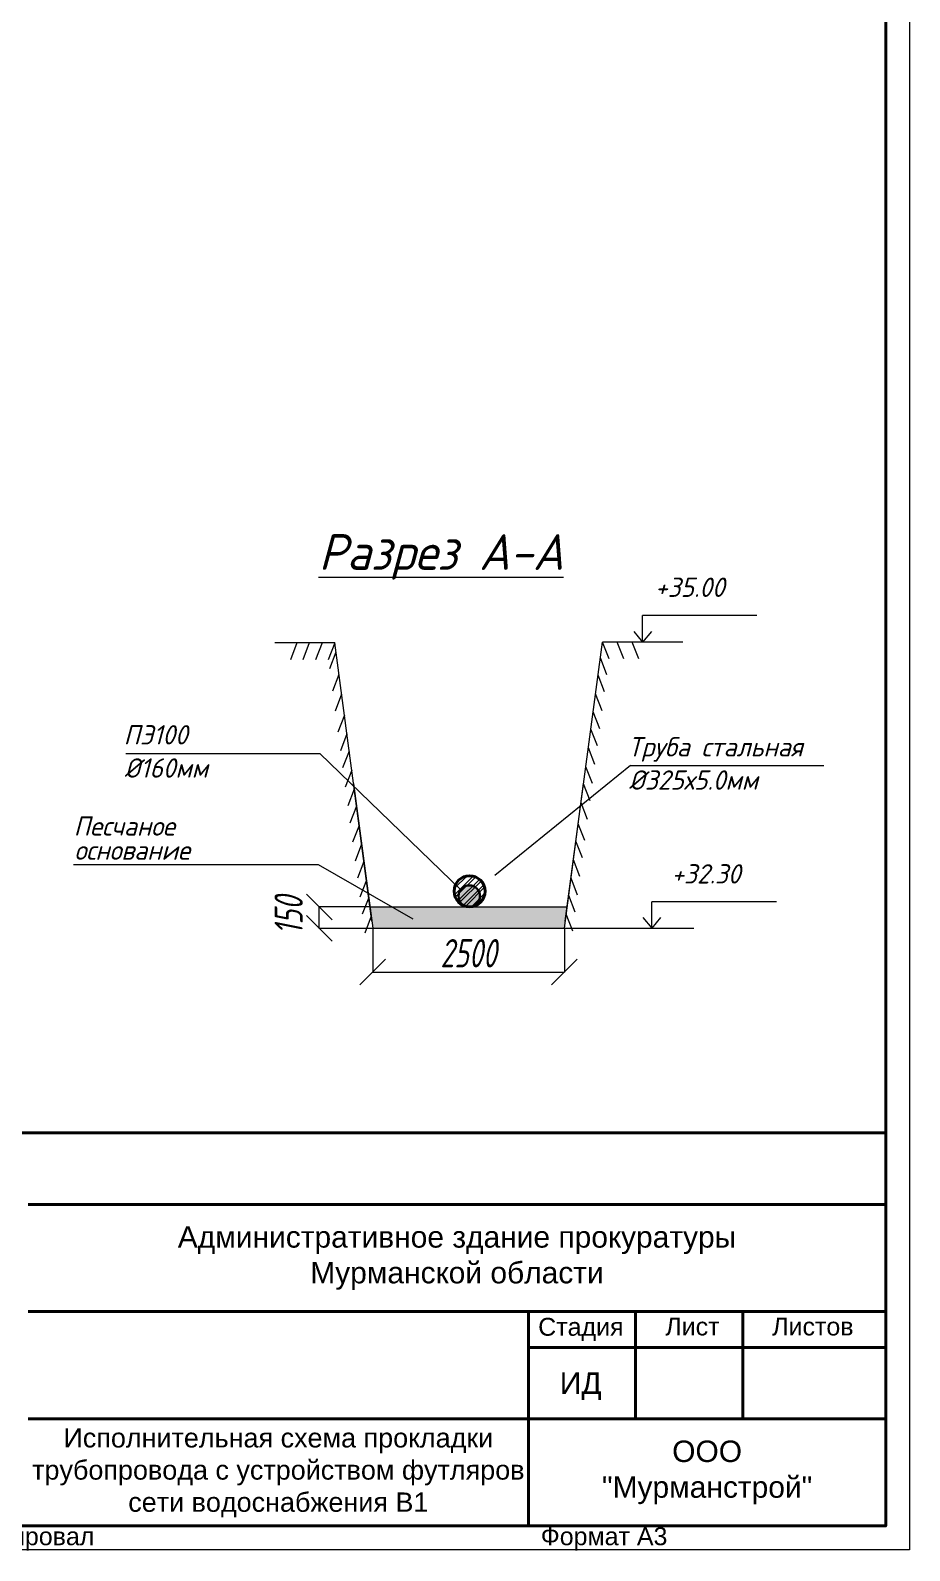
# Model space of a CAD drawing. Header units: millimetres. Extents: x 2433 to 329234, y 5766 to 133064.
# Drawn here: x 186252 to 198555, y 53031 to 74305 of the extents above; entities that cross this region are included whole.
import ezdxf

# ---------------------------------------------------------------- set-up
doc = ezdxf.new("R2010")
doc.units = ezdxf.units.MM
doc.layers.add('.', color=7, linetype='Continuous', lineweight=0, true_color=0xffffff)
for name, color, linetype, lineweight in [('00-рамка', 7, 'Continuous', 40), ('19-вода', 5, 'Continuous', 40), ('19-канальяК2', 54, 'Continuous', 40), ('Откос', 7, 'MYOTKOS', 9), ('РАЗМЕРЫ', 23, 'Continuous', 13), ('Размеры КР', 23, 'Continuous', 13)]:
    doc.layers.add(name, color=color, linetype=linetype, lineweight=lineweight)
doc.styles.add('2_5-Ариел', font='arial.ttf', dxfattribs={"height": 2.5})
doc.styles.add('3_0-Ариел', font='arial.ttf', dxfattribs={"height": 3})
doc.styles.add('Line_GUGK', font='GOST Common.ttf')
doc.styles.add('Виден при печати GOST Common', font='', dxfattribs={"width": 0.75})
doc.styles.add('ГОСТ', font='GOST Common Italic.ttf', dxfattribs={"height": 300})
doc.styles.add('ГП-ариель', font='arial.ttf')
doc.styles.get('Виден при печати GOST Common').set_extended_font_data('GOST Common', italic=True, bold=True)
doc.linetypes.add('MYOTKOS', pattern='A,0.25,["|",Line_GUGK,S=0.5,R=0,X=0,Y=0.1],0.5,["|",Line_GUGK,S=0.9,R=0,X=0,Y=0.3],0.25', length=1)
doc.linetypes.add('Земля1', pattern='A,24,[3,ltsnew.shx,S=6,R=0,X=-6,Y=-6],3,[3,ltsnew.shx,S=6,R=0,X=-6,Y=-6],3,[3,ltsnew.shx,S=6,R=0,X=-6,Y=-6],0', length=30)
doc.linetypes.add('Земля2', pattern='A,24,[4,ltsnew.shx,S=6,R=0,X=-6,Y=0],3,[4,ltsnew.shx,S=6,R=0,X=-6,Y=0],3,[4,ltsnew.shx,S=6,R=0,X=-6,Y=0],0', length=30)
doc.dimstyles.new('Виден при печати', dxfattribs={"dimtxt": 396, "dimasz": 360, "dimexe": 2, "dimexo": 0, "dimgap": 65, "dimtad": 1, "dimdec": 0, "dimtxsty": 'Виден при печати GOST Common', "dimblk1": 'OBLIQUE', "dimblk2": 'OBLIQUE', "dimsah": 1, "dimcen": -2, "dimdle": 2, "dimclrd": 250, "dimclre": 250, "dimclrt": 250, "dimaunit": 1, "dimadec": 4, "dimazin": 2, "dimtp": 1, "dimtfac": 0.5, "dimtdec": 0, "dimtofl": 0, "dimtmove": 1, "dimatfit": 3, "dimfxl": 1, "dimtfillclr": 250, "dimtolj": 1, "dimlwd": 5, "dimlwe": 5, "dimarcsym": 1})

# ---------------------------------------------------------------- blocks, each defined once
blk = doc.blocks.new('_Oblique')
at = {"color": 0, "linetype": 'ByBlock', "lineweight": -2}
blk.add_line((-0.5, -0.5), (0.5, 0.5), dxfattribs=at)
blk = doc.blocks.new('*D138')
at = {"layer": 'Defpoints', "color": 0, "transparency": 16777216}
for p in [(191043, 61739), (193724, 61739), (193724, 61128)]:
    blk.add_point(p, dxfattribs=at)
at = {"layer": 'Откос', "color": 250, "linetype": 'ByBlock', "lineweight": 5, "transparency": 16777216}
for p, q in [((191043, 61739), (191043, 61126)), ((193724, 61739), (193724, 61126)), ((191041, 61128), (193726, 61128))]:
    blk.add_line(p, q, dxfattribs=at)
at = {"layer": 'Откос', "color": 250, "lineweight": 5, "transparency": 16777216, "xscale": 360, "yscale": 360, "zscale": 360, "rotation": 180}
blk.add_blockref('_Oblique', (191043, 61128), dxfattribs=at)
at = {"layer": 'Откос', "color": 250, "lineweight": 5, "transparency": 16777216, "xscale": 360, "yscale": 360, "zscale": 360}
blk.add_blockref('_Oblique', (193724, 61128), dxfattribs=at)
at = {"layer": 'Откос', "color": 250, "transparency": 16777216, "insert": (192383, 61391), "char_height": 396, "attachment_point": 5, "style": 'Виден при печати GOST Common'}
blk.add_mtext('\\A1;2500', dxfattribs=at)
blk = doc.blocks.new('*D139')
at = {"layer": 'Defpoints', "color": 0, "transparency": 16777216}
for p in [(190294, 62039), (191003, 62039), (191043, 61739)]:
    blk.add_point(p, dxfattribs=at)
at = {"layer": 'Откос', "color": 250, "linetype": 'ByBlock', "lineweight": 5, "transparency": 16777216}
for p, q in [((191003, 62039), (190292, 62039)), ((190294, 61737), (190294, 62041)), ((191043, 61739), (190292, 61739))]:
    blk.add_line(p, q, dxfattribs=at)
at = {"layer": 'Откос', "color": 250, "lineweight": 5, "transparency": 16777216, "xscale": 360, "yscale": 360, "zscale": 360}
for p, rotation in [((190294, 62039), 90), ((190294, 61739), 270)]:
    blk.add_blockref('_Oblique', p, dxfattribs=dict(at, rotation=rotation))
at = {"layer": 'Откос', "color": 250, "transparency": 16777216, "insert": (189866, 61922), "char_height": 396, "attachment_point": 5, "rotation": 90, "style": 'Виден при печати GOST Common'}
blk.add_mtext('\\A1;150', dxfattribs=at)

msp = doc.modelspace()

# ---------------------------------------------------------------- hatches: boundary and pattern name
at = {"layer": '.', "true_color": 0x999b37}
h = msp.add_hatch(dxfattribs=at)
h.set_pattern_fill('ANSI32', color=55, scale=10)
h.set_pattern_definition([(45, (-912307.54, -481783.2), (-67.351921, 67.351921), []), (45, (-912262.64, -481783.2), (-67.351921, 67.351921), [])])
h.paths.add_polyline_path([(192184.3, 62261.2, 1), (192619.4, 62261.2, 1)])
at = {"layer": '.', "linetype": 'Continuous', "lineweight": 15}
h = msp.add_hatch(dxfattribs=at)
h.set_pattern_fill('AR-SAND', color=0)
h.set_pattern_definition([(37.5, (-424357.326, -472259.68), (-1.6000313, 48.9413237), [0, -38.608, 0, -43.18, 0, -41.275]), (7.5, (-424357.326, -472259.68), (44.9523283, 71.68251), [0, -20.828, 0, -34.798, 0, -13.335]), (327.5, (-424388.57, -472259.68), (79.099237, 0.1437185), [0, -12.7, 0, -45.72, 0, -59.69]), (317.5, (-424388.57, -472259.68), (76.355645, 22.2929323), [0, -6.35, 0, -29.972, 0, -34.29])])
h.paths.add_polyline_path([(193763.6, 62039.4), (191003.4, 62039.4), (191043.4, 61739.4), (193722.3, 61739.4)])
at = {"layer": '19-канальяК2', "lineweight": 30}
h = msp.add_hatch(color=256, dxfattribs=at)
h.dxf.hatch_style = 1
h.paths.add_polyline_path([(192242.1, 62189.4, 1), (192542.1, 62189.4, 1)])

# ---------------------------------------------------------------- linework, layer by layer
at = {"color": 250, "linetype": 'Continuous', "lineweight": 5, "ltscale": 10}
for p, q in [((194819.6, 65744.1), (194819.6, 66116.5)), ((196415.3, 66116.5), (194819.6, 66116.5)), ((194819.6, 65744.1), (194819.6, 66116.5)), ((194697.1, 65893.7), (194819.6, 65744.1)), ((194942.1, 65893.7), (194819.6, 65744.1)), ((194945.7, 61739.4), (194945.7, 62111.8)), ((196691.5, 62111.8), (194945.7, 62111.8)), ((194945.7, 61739.4), (194945.7, 62111.8)), ((191043.4, 61739.4), (195534.3, 61739.4)), ((194823.2, 61889), (194945.7, 61739.4)), ((195068.2, 61889), (194945.7, 61739.4))]:
    msp.add_line(p, q, dxfattribs=at)
at = {"color": 250, "linetype": 'Земля2', "lineweight": 5, "ltscale": 0.2}
msp.add_line((190773.4, 63764.4), (191043.4, 61739.4), dxfattribs=at)
at = {"color": 250, "linetype": 'Земля1', "lineweight": 5, "ltscale": 0.2}
for p, q in [((193723.6, 61739.4), (193993.6, 63764.4)), ((191043.4, 61739.4), (192562.6, 61739.4)), ((191043.4, 61739.4), (192562.6, 61739.4))]:
    msp.add_line(p, q, dxfattribs=at)
at = {"layer": '00-рамка', "lineweight": 40}
for p, q in [((179721.5, 58875.6), (198221.5, 58875.6)), ((186221.5, 57875.6), (198221.5, 57875.6)), ((186221.5, 56375.6), (198221.5, 56375.6)), ((193221.5, 56375.6), (193221.5, 53375.6)), ((194721.5, 56375.6), (194721.5, 54875.6)), ((196221.5, 56375.6), (196221.5, 54875.6)), ((193221.5, 55875.6), (198221.5, 55875.6)), ((186221.5, 54875.6), (198221.5, 54875.6))]:
    msp.add_line(p, q, dxfattribs=at)
at = {"layer": '00-рамка', "lineweight": 15}
msp.add_lwpolyline([(170554.8, 92642.3), (198554.8, 92642.3), (198554.8, 53042.3), (170554.8, 53042.3)], close=True, dxfattribs=at)
at = {"layer": '00-рамка', "lineweight": 40}
msp.add_lwpolyline([(171888.2, 92308.9), (198221.5, 92308.9), (198221.5, 53375.6), (171888.2, 53375.6)], close=True, dxfattribs=at)
at = {"layer": '19-вода'}
msp.add_circle((192397.4, 62258), 217.5, dxfattribs=at)
at = {"layer": '19-канальяК2', "lineweight": 30}
msp.add_circle((192392.1, 62189.4), 150, dxfattribs=at)
at = {"layer": 'Размеры КР', "color": 250, "lineweight": 13}
for p, q in [((193736.9, 61839.4), (194257.5, 65744.1)), ((194348.8, 65508.7), (194257.5, 65744.1)), ((194348.8, 65508.7), (194257.5, 65744.1)), ((194554.9, 65508.7), (194463.6, 65744.1)), ((194763.9, 65508.7), (194672.6, 65744.1)), ((189981.9, 65734.1), (189890.7, 65498.7)), ((190154.7, 65734.1), (190063.4, 65498.7)), ((190334.2, 65734.1), (190243, 65498.7)), ((190510.7, 65734.1), (190419.5, 65498.7)), ((190527.9, 65605.1), (190436.7, 65369.7)), ((194319.4, 65288.3), (194228.2, 65523.7)), ((190569.8, 65291.2), (190478.6, 65055.8)), ((194287.3, 65048.1), (194196.1, 65283.5)), ((190606.6, 65015.1), (190515.4, 64779.7)), ((194252.3, 64784.9), (194161, 65020.3)), ((190645.7, 64721.9), (190554.5, 64486.6)), ((194218.7, 64533.2), (194127.5, 64768.6)), ((194186.7, 64293), (194095.5, 64528.4)), ((190680.8, 64458.7), (190589.6, 64223.4)), ((194151.6, 64029.9), (194060.4, 64265.2)), ((190712.8, 64218.6), (190621.6, 63983.2)), ((190748.4, 63951.7), (190657.2, 63716.4)), ((194116.3, 63765), (194025.1, 64000.4)), ((194649.1, 64019.3), (197356.1, 64019.3)), ((190783.5, 63688.6), (190692.3, 63453.2)), ((194084.2, 63524.9), (193993, 63760.2)), ((190815.5, 63448.4), (190724.3, 63213)), ((194049.2, 63261.7), (193957.9, 63497)), ((194009.7, 62966.1), (193918.5, 63201.4)), ((190851.5, 63178.2), (190760.3, 62942.8)), ((190886.6, 62915), (190795.4, 62679.7)), ((193977.7, 62725.9), (193886.5, 62961.3)), ((190918.6, 62674.9), (190827.4, 62439.5)), ((193942.6, 62462.7), (193851.4, 62698.1)), ((190953.7, 62411.7), (190862.5, 62176.3)), ((193908.1, 62204.1), (193816.9, 62439.5)), ((190985.8, 62171.5), (190894.5, 61936.1)), ((193876.1, 61964), (193784.9, 62199.3)), ((191020.8, 61908.3), (190929.6, 61672.9)), ((191003.4, 62039.4), (193763.6, 62039.4)), ((193841, 61700.8), (193749.8, 61936.2)), ((193841, 61700.8), (193749.8, 61936.2))]:
    msp.add_line(p, q, dxfattribs=at)
at = {"layer": 'Размеры КР', "color": 250, "linetype": 'Земля1', "lineweight": 13, "ltscale": 100}
msp.add_line((195381.6, 65744.1), (194257.5, 65744.1), dxfattribs=at)
at = {"layer": 'Размеры КР', "color": 250, "linetype": 'Земля2', "lineweight": 13, "ltscale": 0.1}
for p, q in [((190510.7, 65734.1), (189671.5, 65734.1)), ((191030, 61839.5), (190510.7, 65734.2))]:
    msp.add_line(p, q, dxfattribs=at)
at = {"layer": 'Размеры КР', "color": 1, "lineweight": 13}
msp.add_line((190510.7, 65734.2), (190510.7, 65734.2), dxfattribs=at)
at = {"layer": 'Размеры КР', "color": 250, "lineweight": 13}
for points in [[(187588.7, 64187.4), (190303.1, 64187.4), (192273.6, 62279.8)], [(194649.1, 64019.3), (194649.1, 64019.3), (192752.6, 62478.1)], [(186856.3, 62634.8), (190279.9, 62634.8), (191603.5, 61872.3)]]:
    msp.add_lwpolyline(points, dxfattribs=at)

# ---------------------------------------------------------------- texts
at = {"layer": '00-рамка', "style": '2_5-Ариел'}
for s, height, p in [('Стадия', 250, (193357.6, 56037.9)), ('Лист', 250, (195136.9, 56042.2)), ('Листов', 250, (196631.9, 56042.2)), ('ИД', 300, (193660.9, 55224.7)), ('Копировал', 250, (185393.6, 53106.6)), ('Формат А3', 250, (193393.6, 53106.6))]:
    msp.add_text(s, height=height, dxfattribs=at).set_placement(p)
at = {"layer": '00-рамка', "attachment_point": 5}
for s, insert, char_height, width, style in [('Административное здание прокуратуры\\PМурманской области', (192221.5, 57125.6), 300, 12000, '3_0-Ариел'), ('Исполнительная схема прокладки трубопровода с устройством футляров сети водоснабжения В1', (189721.5, 54120.3), 270, 7000, 'ГП-ариель'), ('ООО\\P"Мурманстрой"', (195721.5, 54125.6), 300, 5000, 'ГП-ариель')]:
    msp.add_mtext(s, dxfattribs=dict(at, insert=insert, char_height=char_height, width=width, style=style))
at = {"layer": 'РАЗМЕРЫ', "lineweight": 13, "style": 'ГОСТ'}
for s, p in [('+35.00', (194992.8, 66377.1)), ('ПЭ100', (187557.1, 64312.6)), ('Труба стальная', (194617.5, 64144.6)), ('%%C160мм', (187566.7, 63847.8)), ('%%C325х5.0мм', (194627.1, 63679.8)), ('Песчаное', (186858.2, 63035.8)), ('основание', (186867.8, 62698.3)), ('+32.30', (195222.5, 62366.4))]:
    msp.add_text(s, height=270, dxfattribs=at).set_placement(p)
at = {"layer": 'Размеры КР', "color": 250, "lineweight": 20, "style": 'ГОСТ'}
msp.add_text('%%UРазрез А-А', height=500, dxfattribs=at).set_placement((190285.5, 66755.4))

# ---------------------------------------------------------------- dimensions: what is measured, and where the dimension line sits
at = {"layer": 'Откос'}
dim = msp.add_linear_dim(base=(190293.5, 62039.4), p1=(191043.4, 61739.4), p2=(191003.4, 62039.4), angle=90, text='150', dimstyle='Виден при печати', override={"dimpost": '<>'}, dxfattribs=at)
dim.commit()
dim.dimension.update_dxf_attribs({"geometry": '*D139', "text_midpoint": (189866.4, 61921.7), "dimtype": 128})
dim = msp.add_linear_dim(base=(193723.6, 61127.7), p1=(191043.4, 61739.4), p2=(193723.6, 61739.4), text='2500', dimstyle='Виден при печати', override={"dimpost": '<>'}, dxfattribs=at)
dim.commit()
dim.dimension.update_dxf_attribs({"geometry": '*D138', "text_midpoint": (192383.5, 61390.7)})

doc.saveas('drawing.dxf')
